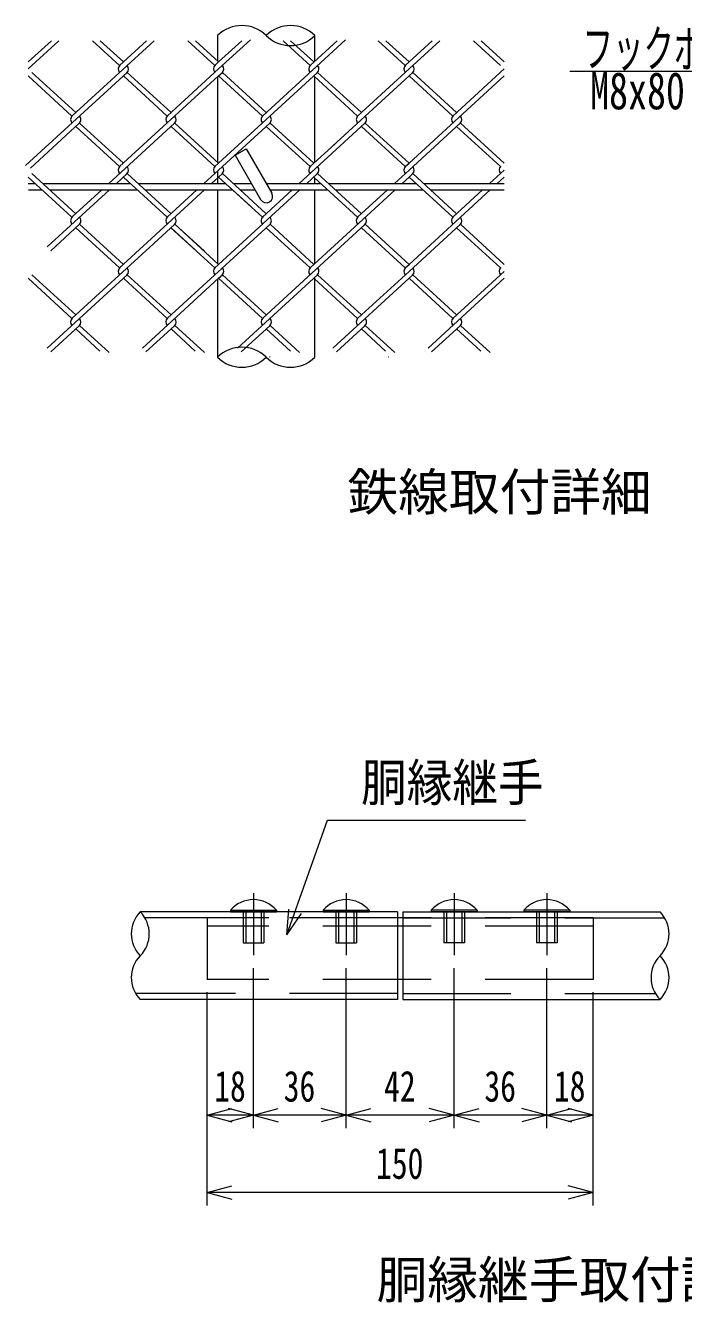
# Model space of a CAD drawing. Units: millimetres, scale not verified, with parts at other scales. Extents: x -5699 to 5699, y -3329 to 3329.
# Drawn here: x -566 to 457, y -1552 to 433 of the extents above; entities that cross this region are included whole.
import ezdxf
from ezdxf.enums import TextEntityAlignment as Align

# ---------------------------------------------------------------- set-up
doc = ezdxf.new("R2010")
doc.units = ezdxf.units.MM
doc.header["$LTSCALE"] = 20
doc.linetypes.add('USER1', pattern=[50.5, 30, -9, 2.5, -9])
doc.linetypes.add('USER2', pattern=[12.6, 8.4, -4.2])
for name, color, linetype, lineweight in [('0-0_1', 1, 'Continuous', 9), ('0-1_2', 7, 'Continuous', 13), ('0-2_3', 3, 'Continuous', 13), ('0-3_26', 2, 'USER1', 13), ('0-4_27', 7, 'Continuous', 13), ('0-8_28', 7, 'Continuous', 13), ('0-D_11', 59, 'Continuous', 9)]:
    doc.layers.add(name, color=color, linetype=linetype, lineweight=lineweight)
doc.layers.add('0-9_24', color=7, linetype='Continuous')
doc.styles.add('ＭＳ ゴシック', font='')
doc.styles.get('ＭＳ ゴシック').set_extended_font_data('MS Gothic')

msp = doc.modelspace()

# ---------------------------------------------------------------- linework, layer by layer
at = {"layer": '0-0_1'}
for p, q in [((-267.51, 417.42), (-267.51, 377.94)), ((-116.26, 377.94), (-116.26, 417.42)), ((-267.51, 353.27), (-267.51, 220.6)), ((-116.26, 220.6), (-116.26, 353.27)), ((-267.51, 206.79), (-267.51, 187.42)), ((-116.26, 187.42), (-116.26, 195.94)), ((-267.51, 177.42), (-267.51, 63.27)), ((-116.26, 63.27), (-116.26, 177.42)), ((-116.26, -82.58), (-116.26, 41.56)), ((-267.51, 38.6), (-267.51, -82.58)), ((12.28, -944.87), (-387.72, -944.87)), ((12.28, -944.87), (12.28, -1080.87)), ((20.28, -944.87), (20.28, -1080.87)), ((20.28, -944.87), (420.28, -944.87)), ((12.28, -1080.87), (-387.72, -1080.87)), ((20.28, -1080.87), (420.28, -1080.87))]:
    msp.add_line(p, q, dxfattribs=at)
at = {"layer": '0-0_1', "linetype": 'USER2'}
for p, q in [((12.28, -954.07), (-380.57, -954.07)), ((20.28, -954.07), (427.43, -954.07)), ((12.28, -1071.67), (-394.88, -1071.67)), ((20.28, -1071.67), (413.12, -1071.67))]:
    msp.add_line(p, q, dxfattribs=at)
at = {"layer": '0-1_2'}
for p, q in [((-1.65, -82.31), (-1.94, -82.58)), ((-1.35, -82.58), (-1.65, -82.31))]:
    msp.add_line(p, q, dxfattribs=at)
msp.add_lwpolyline([(-185.67, -82.58), (-186.11, -82.17), (-186.56, -82.58)], dxfattribs=at)
at = {"layer": '0-2_3'}
for p, q in [((-240.37, 231.39), (-223.05, 241.39)), ((-223.05, 241.39), (-183.23, 172.42)), ((-240.37, 231.39), (-200.55, 162.42)), ((-561.93, 187.42), (-551.02, 187.42)), ((-539.18, 187.42), (-403, 187.42)), ((-391.16, 187.42), (-254.98, 187.42)), ((-243.14, 187.42), (-214.98, 187.42)), ((-191.89, 187.42), (-106.96, 187.42)), ((-95.12, 187.42), (41.05, 187.42)), ((52.9, 187.42), (178.16, 187.42)), ((-561.45, 177.42), (-540.11, 177.42)), ((-528.27, 177.42), (-392.09, 177.42)), ((-380.25, 177.42), (-244.07, 177.42)), ((-232.23, 177.42), (-209.21, 177.42)), ((-186.11, 177.42), (-96.05, 177.42)), ((-84.21, 177.42), (51.97, 177.42)), ((63.81, 177.42), (178.16, 177.42)), ((-247.32, -942.09), (-176.12, -942.09)), ((-247.32, -942.09), (-247.32, -944.87)), ((-247.32, -944.87), (-176.12, -944.87)), ((-176.12, -942.09), (-176.12, -944.87)), ((-103.32, -942.09), (-32.12, -942.09)), ((-103.32, -942.09), (-103.32, -944.87)), ((-103.32, -944.87), (-32.12, -944.87)), ((-32.12, -942.09), (-32.12, -944.87)), ((135.88, -942.09), (64.68, -942.09)), ((64.68, -942.09), (64.68, -944.87)), ((135.88, -944.87), (64.68, -944.87)), ((135.88, -942.09), (135.88, -944.87)), ((279.88, -942.09), (208.68, -942.09)), ((208.68, -942.09), (208.68, -944.87)), ((279.88, -944.87), (208.68, -944.87)), ((279.88, -942.09), (279.88, -944.87))]:
    msp.add_line(p, q, dxfattribs=at)
at = {"layer": '0-2_3', "linetype": 'USER2'}
for p, q in [((-227.72, -944.87), (-227.72, -992.87)), ((-223.72, -944.87), (-223.72, -992.87)), ((-199.72, -944.87), (-199.72, -992.87)), ((-195.72, -944.87), (-195.72, -992.87)), ((-83.72, -944.87), (-83.72, -992.87)), ((-79.72, -944.87), (-79.72, -992.87)), ((-55.72, -944.87), (-55.72, -992.87)), ((-51.72, -944.87), (-51.72, -992.87)), ((84.28, -944.87), (84.28, -992.87)), ((88.28, -944.87), (88.28, -992.87)), ((112.28, -944.87), (112.28, -992.87)), ((116.28, -944.87), (116.28, -992.87)), ((228.28, -944.87), (228.28, -992.87)), ((232.28, -944.87), (232.28, -992.87)), ((256.28, -944.87), (256.28, -992.87)), ((260.28, -944.87), (260.28, -992.87)), ((-283.72, -954.07), (-283.72, -1049.67)), ((316.28, -954.07), (-283.72, -954.07)), ((316.28, -966.87), (-283.72, -966.87)), ((316.28, -954.07), (316.28, -1049.67)), ((-227.72, -992.87), (-195.72, -992.87)), ((-83.72, -992.87), (-51.72, -992.87)), ((116.28, -992.87), (84.28, -992.87)), ((260.28, -992.87), (228.28, -992.87)), ((316.28, -1049.67), (-283.72, -1049.67))]:
    msp.add_line(p, q, dxfattribs=at)
at = {"layer": '0-2_3'}
for centre, radius, start, end in [((-191.89, 167.42), 10, 210, 30), ((-211.72, -972.47), 46.8, 40.47549, 139.52451), ((-67.72, -972.47), 46.8, 40.47549, 139.52451), ((100.28, -972.47), 46.8, 40.47549, 139.52451), ((244.28, -972.47), 46.8, 40.47549, 139.52451)]:
    msp.add_arc(centre, radius, start, end, dxfattribs=at)
at = {"layer": '0-3_26'}
for p, q in [((-211.72, -915.73), (-211.72, -1012.17)), ((-67.72, -915.73), (-67.72, -1012.17)), ((100.28, -915.73), (100.28, -1012.17)), ((244.28, -915.73), (244.28, -1012.17))]:
    msp.add_line(p, q, dxfattribs=at)
at = {"layer": '0-4_27'}
for p, q in [((-211.72, -1280.87), (-211.72, -1032.17)), ((-211.72, -1280.87), (-211.72, -1032.17)), ((-67.72, -1280.87), (-67.72, -1032.17)), ((-67.72, -1280.87), (-67.72, -1032.17)), ((100.28, -1280.87), (100.28, -1032.17)), ((100.28, -1280.87), (100.28, -1032.17)), ((244.28, -1280.87), (244.28, -1032.17)), ((244.28, -1280.87), (244.28, -1032.17)), ((-283.72, -1280.87), (-283.72, -1069.67)), ((-283.72, -1400.87), (-283.72, -1069.67)), ((316.28, -1280.87), (316.28, -1069.67)), ((316.28, -1400.87), (316.28, -1069.67)), ((-283.72, -1260.87), (-245.09, -1250.52)), ((-211.72, -1260.87), (-283.72, -1260.87)), ((-283.72, -1260.87), (-245.09, -1271.23)), ((-211.72, -1260.87), (-250.36, -1250.52)), ((-211.72, -1260.87), (-250.36, -1271.23)), ((-211.72, -1260.87), (-173.09, -1250.52)), ((-67.72, -1260.87), (-211.72, -1260.87)), ((-211.72, -1260.87), (-173.09, -1271.23)), ((-67.72, -1260.87), (-106.36, -1250.52)), ((-67.72, -1260.87), (-106.36, -1271.23)), ((-67.72, -1260.87), (-29.09, -1250.52)), ((100.28, -1260.87), (-67.72, -1260.87)), ((-67.72, -1260.87), (-29.09, -1271.23)), ((100.28, -1260.87), (61.64, -1250.52)), ((100.28, -1260.87), (61.64, -1271.23)), ((100.28, -1260.87), (138.91, -1250.52)), ((244.28, -1260.87), (100.28, -1260.87)), ((100.28, -1260.87), (138.91, -1271.23)), ((244.28, -1260.87), (205.64, -1250.52)), ((244.28, -1260.87), (205.64, -1271.23)), ((244.28, -1260.87), (282.91, -1250.52)), ((316.28, -1260.87), (244.28, -1260.87)), ((244.28, -1260.87), (282.91, -1271.23)), ((316.28, -1260.87), (277.64, -1250.52)), ((316.28, -1260.87), (277.64, -1271.23)), ((-283.72, -1380.87), (-245.09, -1370.52)), ((316.28, -1380.87), (-283.72, -1380.87)), ((-283.72, -1380.87), (-245.09, -1391.23)), ((316.28, -1380.87), (277.64, -1370.52)), ((316.28, -1380.87), (277.64, -1391.23))]:
    msp.add_line(p, q, dxfattribs=at)
for centre, radius, start, end in [((-229.7, 379.37), 53.65, 45.18146, 134.81854), ((-154.07, 379.37), 53.65, 45.18146, 134.81854), ((-154.07, 455.47), 53.65, 225.18146, 314.81854), ((-229.7, -120.63), 53.65, 45.18146, 134.81854), ((-229.7, -44.53), 53.65, 225.18146, 314.81854), ((-154.07, -44.53), 53.65, 225.18146, 314.81854), ((-353.51, -978.87), 48.24, 135.18146, 224.81854), ((-421.94, -978.87), 48.24, 315.18146, 44.81854), ((386.06, -978.87), 48.24, 315.18146, 44.81854), ((-353.51, -1046.87), 48.24, 135.18146, 224.81854), ((454.49, -1046.87), 48.24, 135.18146, 224.81854), ((386.06, -1046.87), 48.24, 315.18146, 44.81854)]:
    msp.add_arc(centre, radius, start, end, dxfattribs=at)
at = {"layer": '0-8_28'}
for p, q in [((581.12, 361.46), (280.1, 361.46)), ((-159.78, -980.24), (-156.68, -940.36)), ((-159.78, -980.24), (-137.16, -947.25))]:
    msp.add_line(p, q, dxfattribs=at)
msp.add_lwpolyline([(-159.78, -980.24), (-96.85, -801.96), (211.18, -801.96)], dxfattribs=at)
at = {"layer": '0-D_11'}
for p, q in [((-561.93, 376.46), (-525.89, 409.49)), ((-561.93, 365.61), (-514.05, 409.49)), ((-493.33, 292.84), (-366.03, 409.49)), ((-461.8, 409.49), (-419.79, 370.99)), ((-449.96, 409.49), (-413.91, 376.46)), ((-419.83, 371.03), (-377.87, 409.49)), ((-313.78, 409.49), (-271.77, 370.99)), ((-265.9, 365.61), (-216.47, 410.89)), ((-197.29, 292.84), (-68.81, 410.57)), ((-165.76, 409.49), (-123.75, 370.99)), ((-153.92, 409.49), (-117.88, 376.46)), ((-123.8, 371.03), (-81.83, 409.49)), ((-17.75, 409.49), (24.27, 370.99)), ((30.14, 365.61), (78.03, 409.49)), ((130.27, 409.49), (172.28, 370.99)), ((142.11, 409.49), (178.16, 376.46)), ((-566.03, 215.37), (-407.99, 360.18)), ((-556.04, 360.2), (-487.92, 297.79)), ((-408.04, 360.22), (-339.91, 297.79)), ((-345.31, 292.84), (-265.9, 365.61)), ((-271.82, 371.03), (-265.9, 376.46)), ((-265.9, 354.75), (-259.98, 360.18)), ((-265.9, 219.12), (-111.96, 360.18)), ((-260, 360.2), (-191.89, 297.79)), ((-112, 360.22), (-43.87, 297.79)), ((-49.27, 292.84), (30.14, 365.61)), ((24.22, 371.03), (30.14, 376.46)), ((30.14, 354.75), (36.06, 360.18)), ((36.04, 360.2), (104.15, 297.79)), ((98.75, 292.84), (178.16, 365.61)), ((-561.93, 354.75), (-493.84, 292.36)), ((-419.83, 213.7), (-265.9, 354.75)), ((-413.91, 354.75), (-345.83, 292.36)), ((-265.9, 354.75), (-197.81, 292.36)), ((-117.41, 354.32), (-49.77, 292.34)), ((-88.3, 246.23), (30.14, 354.75)), ((30.14, 354.75), (98.23, 292.36)), ((30.14, 219.12), (178.16, 354.75)), ((-558.42, 211.49), (-482.52, 281.04)), ((-493.33, 281.04), (-493.84, 281.51)), ((-482, 292.36), (-482.52, 292.84)), ((-482, 281.51), (-413.91, 219.12)), ((-378.93, 240.33), (-334.5, 281.04)), ((-333.98, 281.51), (-265.9, 219.12)), ((-265.9, 208.27), (-186.48, 281.04)), ((-197.29, 281.04), (-197.81, 281.51)), ((-185.97, 292.36), (-186.48, 292.84)), ((-185.97, 281.51), (-117.88, 219.12)), ((-140.63, 187.42), (-38.46, 281.04)), ((-49.27, 281.04), (-49.79, 281.51)), ((-37.95, 292.36), (-38.46, 292.84)), ((-37.95, 281.51), (30.14, 219.12)), ((30.14, 208.27), (109.56, 281.04)), ((110.07, 281.51), (178.16, 219.12)), ((-487.92, 276.09), (-419.79, 213.65)), ((-339.91, 276.09), (-271.82, 213.7)), ((-191.89, 276.09), (-123.78, 213.67)), ((-43.87, 276.09), (24.22, 213.7)), ((104.15, 276.09), (172.26, 213.67)), ((-436.67, 187.42), (-372.88, 245.88)), ((-123.8, 213.7), (-84.9, 249.33)), ((-271.82, 213.7), (-265.9, 219.12)), ((24.22, 213.7), (30.14, 219.12)), ((-556.04, 202.87), (-487.92, 140.45)), ((-424.83, 187.42), (-407.99, 202.84)), ((-408.04, 202.89), (-339.91, 140.45)), ((-288.65, 187.42), (-265.9, 208.27)), ((-265.9, 197.42), (-259.98, 202.84)), ((-260, 202.87), (-191.89, 140.45)), ((-128.79, 187.42), (-111.96, 202.84)), ((-112, 202.89), (-43.87, 140.45)), ((7.39, 187.42), (30.14, 208.27)), ((30.14, 197.42), (36.06, 202.84)), ((36.04, 202.87), (104.15, 140.45)), ((155.41, 187.42), (178.16, 208.27)), ((-561.93, 197.42), (-493.84, 135.03)), ((-413.44, 196.99), (-345.8, 135.01)), ((-276.81, 187.42), (-265.9, 197.42)), ((-265.9, 197.42), (-197.81, 135.03)), ((-251.14, 183.9), (-216.89, 152.51)), ((-117.41, 196.99), (-49.77, 135.01)), ((19.23, 187.42), (30.14, 197.42)), ((30.14, 197.42), (98.23, 135.03)), ((167.25, 187.42), (178.16, 197.42)), ((-532.35, 88.89), (-435.74, 177.42)), ((-493.33, 135.5), (-447.58, 177.42)), ((-420.3, 55.93), (-287.72, 177.42)), ((-345.31, 135.5), (-299.56, 177.42)), ((-265.9, 61.79), (-139.7, 177.42)), ((-197.81, 135.03), (-151.55, 177.42)), ((-123.82, 56.34), (8.32, 177.42)), ((-49.27, 135.5), (-3.53, 177.42)), ((30.14, 61.79), (156.33, 177.42)), ((98.75, 135.5), (144.49, 177.42)), ((-526.95, 82.99), (-482.52, 123.7)), ((-493.33, 123.7), (-493.84, 124.18)), ((-482, 135.03), (-482.52, 135.5)), ((-482, 124.18), (-413.91, 61.79)), ((-378.93, 82.99), (-334.5, 123.7)), ((-334.01, 124.2), (-265.9, 61.79)), ((-333.98, 124.18), (-288.08, 82.11)), ((-267.14, 49.79), (-186.48, 123.7)), ((-197.29, 123.7), (-197.81, 124.18)), ((-197.29, -21.84), (-38.46, 123.7)), ((-185.97, 135.03), (-186.48, 135.5)), ((-185.97, 124.18), (-117.88, 61.79)), ((-37.95, 124.18), (30.14, 61.79)), ((30.14, 50.93), (109.56, 123.7)), ((110.07, 124.18), (178.16, 61.79)), ((-487.92, 118.75), (-419.84, 56.36)), ((-339.93, 118.77), (-271.77, 56.32)), ((-339.91, 118.75), (-302.26, 84.26)), ((-191.89, 118.75), (-123.75, 56.32)), ((-43.87, 118.75), (24.24, 56.34)), ((104.15, 118.75), (172.26, 56.34)), ((-493.33, -21.84), (-372.88, 88.54)), ((-271.82, 56.36), (-265.9, 61.79)), ((24.22, 56.36), (30.14, 61.79)), ((-561.93, 40.08), (-493.84, -22.31)), ((-556.04, 45.53), (-487.92, -16.88)), ((-532.35, -68.44), (-407.99, 45.51)), ((-408.04, 45.55), (-339.91, -16.88)), ((-384.33, -68.44), (-265.9, 40.08)), ((-345.31, -21.84), (-265.9, 50.93)), ((-265.9, 40.08), (-259.98, 45.51)), ((-265.9, 40.08), (-197.81, -22.31)), ((-260, 45.53), (-191.89, -16.88)), ((-236.31, -68.44), (-111.96, 45.51)), ((-112, 45.55), (-43.87, -16.88)), ((-88.3, -68.44), (30.14, 40.08)), ((-49.27, -21.84), (30.14, 50.93)), ((30.14, 40.08), (36.06, 45.51)), ((30.14, 40.08), (98.23, -22.31)), ((36.04, 45.53), (104.15, -16.88)), ((59.72, -68.44), (178.16, 40.08)), ((98.75, -21.84), (178.16, 50.93)), ((-413.44, 39.65), (-345.78, -22.35)), ((-117.41, 39.65), (-49.74, -22.35)), ((-526.95, -74.34), (-482.52, -33.63)), ((-487.92, -38.58), (-450.28, -73.08)), ((-482, -33.16), (-436.1, -75.23)), ((-378.93, -74.34), (-334.5, -33.63)), ((-339.91, -38.58), (-302.26, -73.08)), ((-333.98, -33.16), (-288.08, -75.23)), ((-230.91, -74.34), (-186.48, -33.63)), ((-191.89, -38.58), (-154.24, -73.08)), ((-185.97, -33.16), (-140.06, -75.23)), ((-82.89, -74.34), (-38.46, -33.63)), ((-49.27, -33.63), (-49.79, -33.16)), ((-43.87, -38.58), (-6.22, -73.08)), ((-37.95, -22.31), (-38.46, -21.84)), ((-37.95, -33.16), (7.96, -75.23)), ((65.13, -74.34), (109.56, -33.63)), ((104.15, -38.58), (141.79, -73.08)), ((110.07, -33.16), (155.98, -75.23))]:
    msp.add_line(p, q, dxfattribs=at)
for points in [[(-301.94, 409.49), (-265.9, 376.46), (-229.85, 409.49)], [(-5.9, 409.49), (30.14, 376.46), (66.19, 409.49)]]:
    msp.add_lwpolyline(points, dxfattribs=at)
for centre, start, end in [((-413.91, 365.61), 132.5, 222.5), ((-413.91, 365.61), 132.5, 222.5), ((-413.91, 365.61), 312.5, 42.5), ((-413.91, 365.61), 312.5, 42.5), ((-265.9, 365.61), 132.5, 222.5), ((-265.9, 365.61), 312.5, 42.5), ((-117.88, 365.61), 132.5, 222.5), ((-117.88, 365.61), 132.5, 222.5), ((-117.88, 365.61), 312.5, 42.5), ((-117.88, 365.61), 312.5, 42.5), ((30.14, 365.61), 132.5, 222.5), ((30.14, 365.61), 312.5, 42.5), ((-487.92, 286.94), 132.5, 227.5), ((-487.92, 286.94), 312.5, 47.5), ((-339.91, 286.94), 132.5, 222.5), ((-339.91, 286.94), 312.5, 42.5), ((-191.89, 286.94), 132.5, 227.5), ((-191.89, 286.94), 312.5, 47.5), ((-43.87, 286.94), 132.5, 227.5), ((-43.87, 286.94), 312.5, 47.5), ((104.15, 286.94), 132.5, 222.5), ((104.15, 286.94), 312.5, 42.5), ((-413.91, 208.27), 132.5, 222.5), ((-413.91, 208.27), 132.5, 222.5), ((-413.91, 208.27), 312.5, 42.5), ((-413.91, 208.27), 312.5, 42.5), ((-265.9, 208.27), 132.5, 222.5), ((-265.9, 208.27), 312.5, 42.5), ((-117.88, 208.27), 132.5, 222.5), ((-117.88, 208.27), 132.5, 222.5), ((-117.88, 208.27), 312.5, 42.5), ((-117.88, 208.27), 312.5, 42.5), ((30.14, 208.27), 132.5, 222.5), ((30.14, 208.27), 312.5, 42.5), ((178.16, 208.27), 132.5, 222.5), ((178.16, 208.27), 132.5, 222.5), ((-487.92, 129.6), 132.5, 227.5), ((-487.92, 129.6), 312.5, 47.5), ((-339.91, 129.6), 132.5, 222.5), ((-339.91, 129.6), 312.5, 42.5), ((-191.89, 129.6), 132.5, 227.5), ((-191.89, 129.6), 312.5, 47.5), ((-43.87, 129.6), 132.5, 222.5), ((-43.87, 129.6), 312.5, 42.5), ((104.15, 129.6), 132.5, 222.5), ((104.15, 129.6), 312.5, 42.5), ((-413.91, 50.93), 132.5, 222.5), ((-413.91, 50.93), 312.5, 42.5), ((-265.9, 50.93), 132.5, 222.5), ((-265.9, 50.93), 312.5, 42.5), ((-117.88, 50.93), 132.5, 222.5), ((-117.88, 50.93), 132.5, 222.5), ((-117.88, 50.93), 312.5, 42.5), ((-117.88, 50.93), 312.5, 42.5), ((30.14, 50.93), 132.5, 222.5), ((30.14, 50.93), 312.5, 42.5), ((178.16, 50.93), 132.5, 222.5), ((178.16, 50.93), 132.5, 222.5), ((-487.92, -27.73), 132.5, 222.5), ((-487.92, -27.73), 312.5, 42.5), ((-339.91, -27.73), 132.5, 222.5), ((-339.91, -27.73), 312.5, 42.5), ((-191.89, -27.73), 132.5, 222.5), ((-191.89, -27.73), 312.5, 42.5), ((-43.87, -27.73), 132.5, 227.5), ((-43.87, -27.73), 312.5, 47.5), ((104.15, -27.73), 132.5, 222.5), ((104.15, -27.73), 312.5, 42.5)]:
    msp.add_arc(centre, 8, start, end, dxfattribs=at)

# ---------------------------------------------------------------- texts
at = {"layer": '0-4_27', "style": 'ＭＳ ゴシック', "width": 0.75}
for s, p in [('18', (-272.72, -1254.12)), ('36', (-164.72, -1254.12)), ('42', (-8.72, -1254.12)), ('36', (147.28, -1254.12)), ('18', (255.28, -1254.12)), ('150', (-21.22, -1374.12))]:
    msp.add_text(s, height=48.09, dxfattribs=at).set_placement(p, align=Align.BOTTOM_LEFT)
at = {"layer": '0-8_28', "style": 'ＭＳ ゴシック'}
for s, height, width, p in [('フックボルト', 57.73, 0.6, (300.15, 351.09)), ('M8x80', 57.77, 0.75, (311.61, 285.51)), ('胴縁継手', 57.77, 0.9, (-44.41, -789.83))]:
    msp.add_text(s, height=height, dxfattribs=dict(at, width=width)).set_placement(p, align=Align.BOTTOM_LEFT)
at = {"layer": '0-9_24', "style": 'ＭＳ ゴシック'}
for s, p in [('鉄線取付詳細', (-65.58, -338.17)), ('胴縁継手取付詳細', (-20.31, -1562.7))]:
    msp.add_text(s, height=57.77, dxfattribs=at).set_placement(p, align=Align.BOTTOM_LEFT)

doc.saveas('drawing.dxf')
